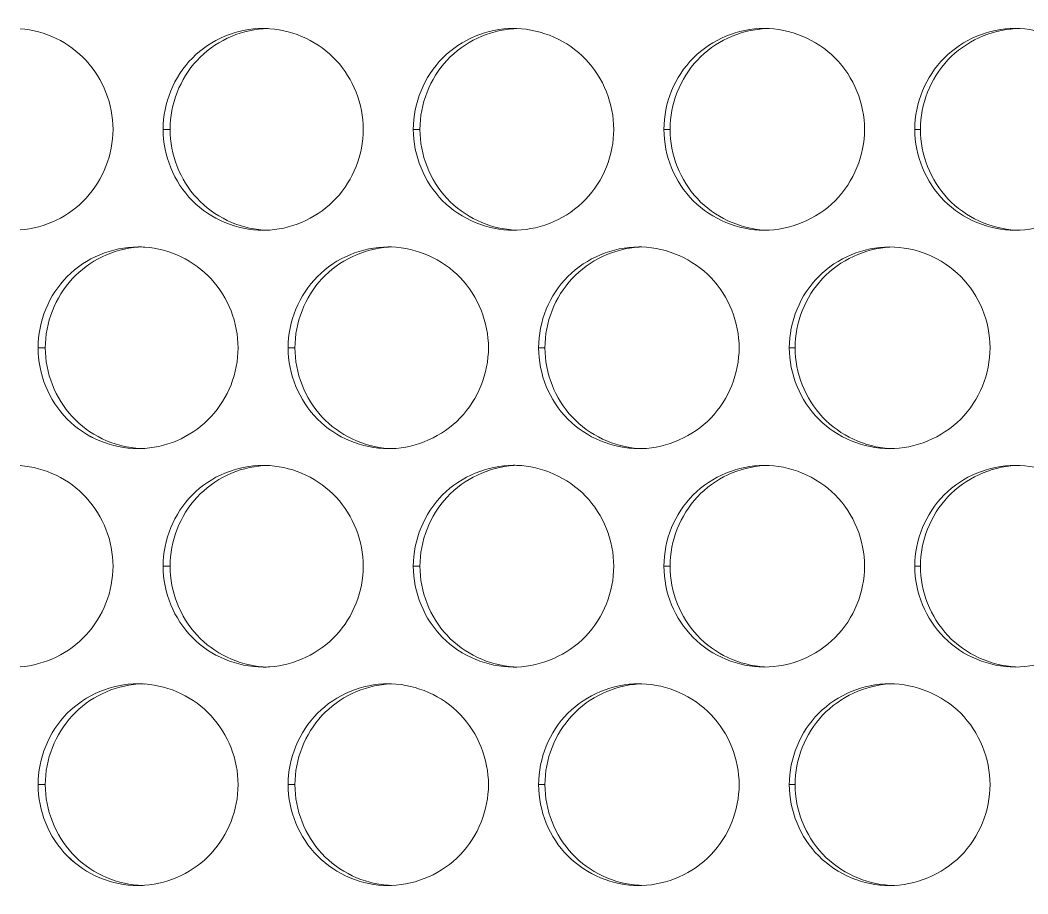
# Model space of a CAD drawing. Header units: millimetres. Extents: x 1177 to 4147, y 93 to 2194.
# Drawn here: x 1696.71 to 1726.67, y 1745.56 to 1771.54 of the extents above; entities that cross this region are included whole.
import ezdxf

# ---------------------------------------------------------------- set-up
doc = ezdxf.new("R2010")
doc.units = ezdxf.units.MM
doc.header["$LTSCALE"] = 0.1
doc.layers.get('0').update_dxf_attribs({"lineweight": 13})
doc.layers.add('标注', color=251, linetype='Continuous', lineweight=9)

msp = doc.modelspace()

# ---------------------------------------------------------------- linework, layer by layer
for radius, start, end in [(196.75, 204.56225, 43.01001), (177.334, 204.90538, 48.55999), (177.047, 204.9052, 48.6494), (168.077, 204.78787, 51.55568), (165.455, 204.70676, 52.44821), (156.5, 204.24844, 55.64881), (156.25, 204.23139, 55.74165), (155.11, 204.1505, 56.16753), (155, 204.14243, 56.20879)]:
    msp.add_arc((1812.49, 1686.895), radius, start, end)
at = {"layer": '标注'}
for p, q in [((1701.172, 1768.294), (1700.962, 1768.294)), ((1708.599, 1768.294), (1708.403, 1768.294)), ((1716.035, 1768.294), (1715.853, 1768.294)), ((1723.479, 1768.294), (1723.312, 1768.294)), ((1697.462, 1761.799), (1697.246, 1761.799)), ((1697.462, 1761.799), (1697.246, 1761.799)), ((1704.884, 1761.799), (1704.682, 1761.799)), ((1704.884, 1761.799), (1704.682, 1761.799)), ((1712.316, 1761.799), (1712.127, 1761.799)), ((1712.316, 1761.799), (1712.127, 1761.799)), ((1719.756, 1761.799), (1719.582, 1761.799)), ((1719.756, 1761.799), (1719.582, 1761.799)), ((1701.172, 1755.303), (1700.962, 1755.303)), ((1708.599, 1755.303), (1708.403, 1755.303)), ((1716.035, 1755.303), (1715.853, 1755.303)), ((1723.479, 1755.303), (1723.312, 1755.303)), ((1697.462, 1748.808), (1697.246, 1748.808)), ((1697.462, 1748.808), (1697.246, 1748.808)), ((1704.884, 1748.808), (1704.682, 1748.808)), ((1704.884, 1748.808), (1704.682, 1748.808)), ((1712.316, 1748.808), (1712.127, 1748.808)), ((1712.316, 1748.808), (1712.127, 1748.808)), ((1719.756, 1748.808), (1719.582, 1748.808)), ((1719.756, 1748.808), (1719.582, 1748.808))]:
    msp.add_line(p, q, dxfattribs=at)
for centre, radius, start, end in [((1703.938, 1768.487), 2.807, 87.9025, 89.9977), ((1703.936, 1768.452), 2.842, 85.9783, 87.9027), ((1711.382, 1768.481), 2.813, 88.0513, 89.998), ((1703.938, 1768.101), 2.807, 270.0023, 272.0975), ((1703.936, 1768.135), 2.842, 272.0973, 274.0217), ((1711.382, 1768.107), 2.813, 270.002, 271.9487), ((1700.219, 1761.995), 2.804, 87.8277, 89.9975), ((1700.219, 1761.995), 2.804, 87.8277, 89.9975), ((1700.217, 1761.959), 2.84, 85.8355, 87.828), ((1700.217, 1761.959), 2.84, 85.8355, 87.828), ((1707.659, 1761.989), 2.81, 87.977, 89.9978), ((1707.659, 1761.989), 2.81, 87.977, 89.9978), ((1715.108, 1761.983), 2.815, 88.1254, 89.9981), ((1715.108, 1761.983), 2.815, 88.1254, 89.9981), ((1700.219, 1761.603), 2.804, 270.0025, 272.1723), ((1700.219, 1761.603), 2.804, 270.0025, 272.1723), ((1700.217, 1761.638), 2.84, 272.172, 274.1645), ((1700.217, 1761.638), 2.84, 272.172, 274.1645), ((1707.659, 1761.609), 2.81, 270.0022, 272.023), ((1707.659, 1761.609), 2.81, 270.0022, 272.023), ((1715.108, 1761.614), 2.815, 270.0019, 271.8746), ((1715.108, 1761.614), 2.815, 270.0019, 271.8746), ((1703.938, 1755.496), 2.807, 87.9025, 89.9977), ((1703.936, 1755.462), 2.842, 85.9783, 87.9027), ((1711.382, 1755.491), 2.813, 88.0513, 89.998), ((1703.938, 1755.11), 2.807, 270.0023, 272.0975), ((1703.936, 1755.145), 2.842, 272.0973, 274.0217), ((1711.382, 1755.116), 2.813, 270.002, 271.9487), ((1700.219, 1749.004), 2.804, 87.8277, 89.9975), ((1700.219, 1749.004), 2.804, 87.8277, 89.9975), ((1700.217, 1748.968), 2.84, 85.8355, 87.828), ((1700.217, 1748.968), 2.84, 85.8355, 87.828), ((1707.659, 1748.998), 2.81, 87.977, 89.9978), ((1707.659, 1748.998), 2.81, 87.977, 89.9978), ((1715.108, 1748.993), 2.815, 88.1254, 89.9981), ((1715.108, 1748.993), 2.815, 88.1254, 89.9981), ((1700.219, 1748.612), 2.804, 270.0025, 272.1723), ((1700.219, 1748.612), 2.804, 270.0025, 272.1723), ((1700.217, 1748.648), 2.84, 272.172, 274.1645), ((1700.217, 1748.648), 2.84, 272.172, 274.1645), ((1707.659, 1748.618), 2.81, 270.0022, 272.023), ((1707.659, 1748.618), 2.81, 270.0022, 272.023), ((1715.108, 1748.624), 2.815, 270.0019, 271.8746), ((1715.108, 1748.624), 2.815, 270.0019, 271.8746)]:
    msp.add_arc(centre, radius, start, end, dxfattribs=at)
msp.add_spline([(2027.49, 1819.182), (1864.296, 1806.369), (1766.772, 1737.15), (1658.757, 1615.796), (1597.49, 1595.163)], degree=3, dxfattribs=at)
for points, knots in [([(1699.475, 1768.294), (1699.475, 1768.666), (1699.329, 1769.416), (1698.733, 1770.387), (1697.815, 1771.058), (1697.083, 1771.258), (1696.714, 1771.286)], [0, 0, 0, 0, 0.251145, 0.501497, 0.750925, 1, 1, 1, 1]), ([(1703.943, 1771.287), (1703.574, 1771.261), (1702.839, 1771.063), (1701.918, 1770.392), (1701.318, 1769.419), (1701.172, 1768.667), (1701.172, 1768.294)], [0, 0, 0, 0, 0.248996, 0.498369, 0.748741, 1, 1, 1, 1]), ([(1706.914, 1768.294), (1706.914, 1768.668), (1706.767, 1769.42), (1706.166, 1770.393), (1705.242, 1771.063), (1704.506, 1771.261), (1704.136, 1771.287)], [0, 0, 0, 0, 0.251005, 0.501289, 0.750782, 1, 1, 1, 1]), ([(1711.388, 1771.288), (1711.017, 1771.263), (1710.278, 1771.068), (1709.35, 1770.398), (1708.747, 1769.423), (1708.599, 1768.669), (1708.599, 1768.294)], [0, 0, 0, 0, 0.24913, 0.498566, 0.748875, 1, 1, 1, 1]), ([(1714.363, 1768.294), (1714.363, 1769.044), (1713.758, 1770.601), (1712.224, 1771.267), (1711.478, 1771.292)], [0, 0, 0, 0, 0.501165, 1, 1, 1, 1]), ([(1718.841, 1771.289), (1718.468, 1771.266), (1717.725, 1771.073), (1716.792, 1770.404), (1716.184, 1769.426), (1716.035, 1768.67), (1716.035, 1768.294)], [0, 0, 0, 0, 0.249253, 0.49875, 0.749, 1, 1, 1, 1]), ([(1721.82, 1768.294), (1721.82, 1769.059), (1721.187, 1770.65), (1719.598, 1771.294), (1718.836, 1771.294)], [0, 0, 0, 0, 0.500977, 1, 1, 1, 1]), ([(1726.303, 1771.289), (1725.567, 1771.249), (1724.067, 1770.571), (1723.479, 1769.034), (1723.479, 1768.294)], [0, 0, 0, 0, 0.498854, 1, 1, 1, 1]), ([(1729.285, 1768.294), (1729.285, 1769.059), (1728.65, 1770.65), (1727.06, 1771.294), (1726.298, 1771.294)], [0, 0, 0, 0, 0.50079, 1, 1, 1, 1]), ([(1702.8, 1771.062), (1702.442, 1770.913), (1701.775, 1770.472), (1701.34, 1769.801), (1701.192, 1769.441)], [0, 0, 0, 0, 0.499334, 1, 1, 1, 1]), ([(1710.243, 1771.062), (1709.885, 1770.913), (1709.217, 1770.472), (1708.781, 1769.801), (1708.633, 1769.441)], [0, 0, 0, 0, 0.499456, 1, 1, 1, 1]), ([(1717.696, 1771.062), (1717.337, 1770.913), (1716.668, 1770.472), (1716.232, 1769.801), (1716.083, 1769.441)], [0, 0, 0, 0, 0.499569, 1, 1, 1, 1]), ([(1725.156, 1771.062), (1724.797, 1770.913), (1724.128, 1770.472), (1723.691, 1769.801), (1723.542, 1769.441)], [0, 0, 0, 0, 0.499673, 1, 1, 1, 1]), ([(1696.714, 1765.302), (1697.083, 1765.33), (1697.815, 1765.529), (1698.733, 1766.201), (1699.329, 1767.172), (1699.475, 1767.921), (1699.475, 1768.294)], [0, 0, 0, 0, 0.249075, 0.498503, 0.748855, 1, 1, 1, 1]), ([(1701.172, 1768.294), (1701.172, 1767.92), (1701.318, 1767.169), (1701.918, 1766.196), (1702.839, 1765.524), (1703.574, 1765.327), (1703.943, 1765.301)], [0, 0, 0, 0, 0.251259, 0.501631, 0.751004, 1, 1, 1, 1]), ([(1704.136, 1765.301), (1704.506, 1765.327), (1705.242, 1765.524), (1706.166, 1766.195), (1706.767, 1767.168), (1706.914, 1767.92), (1706.914, 1768.294)], [0, 0, 0, 0, 0.249218, 0.498711, 0.748995, 1, 1, 1, 1]), ([(1708.599, 1768.294), (1708.599, 1767.919), (1708.747, 1767.165), (1709.35, 1766.19), (1710.278, 1765.519), (1711.017, 1765.324), (1711.388, 1765.3)], [0, 0, 0, 0, 0.251125, 0.501434, 0.75087, 1, 1, 1, 1]), ([(1711.478, 1765.295), (1712.224, 1765.321), (1713.758, 1765.986), (1714.363, 1767.544), (1714.363, 1768.294)], [0, 0, 0, 0, 0.498835, 1, 1, 1, 1]), ([(1716.035, 1768.294), (1716.035, 1767.918), (1716.184, 1767.161), (1716.792, 1766.184), (1717.725, 1765.514), (1718.468, 1765.322), (1718.841, 1765.299)], [0, 0, 0, 0, 0.251, 0.50125, 0.750747, 1, 1, 1, 1]), ([(1718.836, 1765.294), (1719.598, 1765.294), (1721.187, 1765.938), (1721.82, 1767.529), (1721.82, 1768.294)], [0, 0, 0, 0, 0.499023, 1, 1, 1, 1]), ([(1723.479, 1768.294), (1723.479, 1767.554), (1724.067, 1766.017), (1725.567, 1765.339), (1726.303, 1765.298)], [0, 0, 0, 0, 0.501146, 1, 1, 1, 1]), ([(1726.298, 1765.294), (1727.06, 1765.294), (1728.65, 1765.937), (1729.285, 1767.529), (1729.285, 1768.294)], [0, 0, 0, 0, 0.49921, 1, 1, 1, 1]), ([(1701.192, 1767.147), (1701.34, 1766.787), (1701.775, 1766.116), (1702.442, 1765.675), (1702.8, 1765.526)], [0, 0, 0, 0, 0.500666, 1, 1, 1, 1]), ([(1708.633, 1767.147), (1708.781, 1766.787), (1709.217, 1766.116), (1709.885, 1765.675), (1710.243, 1765.526)], [0, 0, 0, 0, 0.500544, 1, 1, 1, 1]), ([(1716.083, 1767.147), (1716.232, 1766.787), (1716.668, 1766.115), (1717.337, 1765.675), (1717.696, 1765.526)], [0, 0, 0, 0, 0.500431, 1, 1, 1, 1]), ([(1723.542, 1767.147), (1723.691, 1766.787), (1724.128, 1766.115), (1724.797, 1765.675), (1725.156, 1765.526)], [0, 0, 0, 0, 0.500327, 1, 1, 1, 1]), ([(1700.225, 1764.791), (1699.856, 1764.764), (1699.123, 1764.565), (1698.205, 1763.894), (1697.608, 1762.922), (1697.462, 1762.172), (1697.462, 1761.799)], [0, 0, 0, 0, 0.248925, 0.498265, 0.748671, 1, 1, 1, 1]), ([(1700.225, 1764.791), (1699.856, 1764.764), (1699.123, 1764.565), (1698.205, 1763.894), (1697.608, 1762.922), (1697.462, 1762.172), (1697.462, 1761.799)], [0, 0, 0, 0, 0.248925, 0.498265, 0.748671, 1, 1, 1, 1]), ([(1703.194, 1761.799), (1703.194, 1762.172), (1703.047, 1762.923), (1702.448, 1763.894), (1701.528, 1764.566), (1700.793, 1764.764), (1700.424, 1764.791)], [0, 0, 0, 0, 0.251074, 0.501391, 0.750853, 1, 1, 1, 1]), ([(1703.194, 1761.799), (1703.194, 1762.172), (1703.047, 1762.923), (1702.448, 1763.894), (1701.528, 1764.566), (1700.793, 1764.764), (1700.424, 1764.791)], [0, 0, 0, 0, 0.251074, 0.501391, 0.750853, 1, 1, 1, 1]), ([(1707.664, 1764.792), (1707.294, 1764.767), (1706.557, 1764.57), (1705.633, 1763.9), (1705.031, 1762.926), (1704.884, 1762.173), (1704.884, 1761.799)], [0, 0, 0, 0, 0.249064, 0.498469, 0.748809, 1, 1, 1, 1]), ([(1707.664, 1764.792), (1707.294, 1764.767), (1706.557, 1764.57), (1705.633, 1763.9), (1705.031, 1762.926), (1704.884, 1762.173), (1704.884, 1761.799)], [0, 0, 0, 0, 0.249064, 0.498469, 0.748809, 1, 1, 1, 1]), ([(1710.637, 1761.799), (1710.637, 1762.548), (1710.034, 1764.104), (1708.503, 1764.771), (1707.758, 1764.797)], [0, 0, 0, 0, 0.50127, 1, 1, 1, 1]), ([(1710.637, 1761.799), (1710.637, 1762.548), (1710.034, 1764.104), (1708.503, 1764.771), (1707.758, 1764.797)], [0, 0, 0, 0, 0.50127, 1, 1, 1, 1]), ([(1715.113, 1764.793), (1714.741, 1764.77), (1714, 1764.575), (1713.07, 1763.905), (1712.464, 1762.929), (1712.316, 1762.174), (1712.316, 1761.799)], [0, 0, 0, 0, 0.249193, 0.49866, 0.748939, 1, 1, 1, 1]), ([(1715.113, 1764.793), (1714.741, 1764.77), (1714, 1764.575), (1713.07, 1763.905), (1712.464, 1762.929), (1712.316, 1762.174), (1712.316, 1761.799)], [0, 0, 0, 0, 0.249193, 0.49866, 0.748939, 1, 1, 1, 1]), ([(1718.09, 1761.799), (1718.09, 1762.549), (1717.484, 1764.108), (1715.947, 1764.773), (1715.2, 1764.797)], [0, 0, 0, 0, 0.501064, 1, 1, 1, 1]), ([(1718.09, 1761.799), (1718.09, 1762.549), (1717.484, 1764.108), (1715.947, 1764.773), (1715.2, 1764.797)], [0, 0, 0, 0, 0.501064, 1, 1, 1, 1]), ([(1722.571, 1764.794), (1721.837, 1764.751), (1720.341, 1764.072), (1719.756, 1762.538), (1719.756, 1761.799)], [0, 0, 0, 0, 0.498764, 1, 1, 1, 1]), ([(1722.571, 1764.794), (1721.837, 1764.751), (1720.341, 1764.072), (1719.756, 1762.538), (1719.756, 1761.799)], [0, 0, 0, 0, 0.498764, 1, 1, 1, 1]), ([(1725.551, 1761.799), (1725.551, 1762.563), (1724.918, 1764.155), (1723.328, 1764.799), (1722.566, 1764.799)], [0, 0, 0, 0, 0.500882, 1, 1, 1, 1]), ([(1725.551, 1761.799), (1725.551, 1762.563), (1724.918, 1764.155), (1723.328, 1764.799), (1722.566, 1764.799)], [0, 0, 0, 0, 0.500882, 1, 1, 1, 1]), ([(1706.521, 1764.567), (1706.163, 1764.417), (1705.494, 1763.977), (1705.059, 1763.306), (1704.911, 1762.946)], [0, 0, 0, 0, 0.499396, 1, 1, 1, 1]), ([(1706.521, 1764.567), (1706.163, 1764.417), (1705.494, 1763.977), (1705.059, 1763.306), (1704.911, 1762.946)], [0, 0, 0, 0, 0.499396, 1, 1, 1, 1]), ([(1713.968, 1764.567), (1713.61, 1764.417), (1712.941, 1763.977), (1712.505, 1763.306), (1712.357, 1762.946)], [0, 0, 0, 0, 0.499513, 1, 1, 1, 1]), ([(1713.968, 1764.567), (1713.61, 1764.417), (1712.941, 1763.977), (1712.505, 1763.306), (1712.357, 1762.946)], [0, 0, 0, 0, 0.499513, 1, 1, 1, 1]), ([(1721.425, 1764.567), (1721.066, 1764.417), (1720.397, 1763.977), (1719.96, 1763.306), (1719.812, 1762.946)], [0, 0, 0, 0, 0.499622, 1, 1, 1, 1]), ([(1721.425, 1764.567), (1721.066, 1764.417), (1720.397, 1763.977), (1719.96, 1763.306), (1719.812, 1762.946)], [0, 0, 0, 0, 0.499622, 1, 1, 1, 1]), ([(1697.462, 1761.799), (1697.462, 1761.426), (1697.608, 1760.675), (1698.205, 1759.703), (1699.123, 1759.032), (1699.856, 1758.833), (1700.225, 1758.806)], [0, 0, 0, 0, 0.251329, 0.501735, 0.751075, 1, 1, 1, 1]), ([(1697.462, 1761.799), (1697.462, 1761.426), (1697.608, 1760.675), (1698.205, 1759.703), (1699.123, 1759.032), (1699.856, 1758.833), (1700.225, 1758.806)], [0, 0, 0, 0, 0.251329, 0.501735, 0.751075, 1, 1, 1, 1]), ([(1700.424, 1758.806), (1700.793, 1758.833), (1701.528, 1759.032), (1702.448, 1759.703), (1703.047, 1760.675), (1703.194, 1761.425), (1703.194, 1761.799)], [0, 0, 0, 0, 0.249147, 0.498609, 0.748926, 1, 1, 1, 1]), ([(1700.424, 1758.806), (1700.793, 1758.833), (1701.528, 1759.032), (1702.448, 1759.703), (1703.047, 1760.675), (1703.194, 1761.425), (1703.194, 1761.799)], [0, 0, 0, 0, 0.249147, 0.498609, 0.748926, 1, 1, 1, 1]), ([(1704.884, 1761.799), (1704.884, 1761.424), (1705.031, 1760.671), (1705.633, 1759.698), (1706.557, 1759.027), (1707.294, 1758.83), (1707.664, 1758.805)], [0, 0, 0, 0, 0.251191, 0.501531, 0.750936, 1, 1, 1, 1]), ([(1704.884, 1761.799), (1704.884, 1761.424), (1705.031, 1760.671), (1705.633, 1759.698), (1706.557, 1759.027), (1707.294, 1758.83), (1707.664, 1758.805)], [0, 0, 0, 0, 0.251191, 0.501531, 0.750936, 1, 1, 1, 1]), ([(1707.758, 1758.8), (1708.503, 1758.827), (1710.034, 1759.493), (1710.637, 1761.049), (1710.637, 1761.799)], [0, 0, 0, 0, 0.49873, 1, 1, 1, 1]), ([(1707.758, 1758.8), (1708.503, 1758.827), (1710.034, 1759.493), (1710.637, 1761.049), (1710.637, 1761.799)], [0, 0, 0, 0, 0.49873, 1, 1, 1, 1]), ([(1712.316, 1761.799), (1712.316, 1761.423), (1712.464, 1760.668), (1713.07, 1759.692), (1714, 1759.022), (1714.741, 1758.828), (1715.113, 1758.804)], [0, 0, 0, 0, 0.251061, 0.50134, 0.750807, 1, 1, 1, 1]), ([(1712.316, 1761.799), (1712.316, 1761.423), (1712.464, 1760.668), (1713.07, 1759.692), (1714, 1759.022), (1714.741, 1758.828), (1715.113, 1758.804)], [0, 0, 0, 0, 0.251061, 0.50134, 0.750807, 1, 1, 1, 1]), ([(1715.2, 1758.8), (1715.947, 1758.825), (1717.484, 1759.489), (1718.09, 1761.048), (1718.09, 1761.799)], [0, 0, 0, 0, 0.498936, 1, 1, 1, 1]), ([(1715.2, 1758.8), (1715.947, 1758.825), (1717.484, 1759.489), (1718.09, 1761.048), (1718.09, 1761.799)], [0, 0, 0, 0, 0.498936, 1, 1, 1, 1]), ([(1719.756, 1761.799), (1719.756, 1761.059), (1720.341, 1759.526), (1721.837, 1758.846), (1722.571, 1758.803)], [0, 0, 0, 0, 0.501236, 1, 1, 1, 1]), ([(1719.756, 1761.799), (1719.756, 1761.059), (1720.341, 1759.526), (1721.837, 1758.846), (1722.571, 1758.803)], [0, 0, 0, 0, 0.501236, 1, 1, 1, 1]), ([(1722.566, 1758.799), (1723.328, 1758.799), (1724.918, 1759.442), (1725.551, 1761.034), (1725.551, 1761.799)], [0, 0, 0, 0, 0.499118, 1, 1, 1, 1]), ([(1722.566, 1758.799), (1723.328, 1758.799), (1724.918, 1759.442), (1725.551, 1761.034), (1725.551, 1761.799)], [0, 0, 0, 0, 0.499118, 1, 1, 1, 1]), ([(1697.475, 1760.651), (1697.622, 1760.292), (1698.057, 1759.621), (1698.724, 1759.18), (1699.082, 1759.03)], [0, 0, 0, 0, 0.50073, 1, 1, 1, 1]), ([(1704.911, 1760.651), (1705.059, 1760.292), (1705.494, 1759.62), (1706.163, 1759.18), (1706.521, 1759.03)], [0, 0, 0, 0, 0.500604, 1, 1, 1, 1]), ([(1704.911, 1760.651), (1705.059, 1760.292), (1705.494, 1759.62), (1706.163, 1759.18), (1706.521, 1759.03)], [0, 0, 0, 0, 0.500604, 1, 1, 1, 1]), ([(1712.357, 1760.651), (1712.505, 1760.292), (1712.941, 1759.62), (1713.61, 1759.18), (1713.968, 1759.03)], [0, 0, 0, 0, 0.500487, 1, 1, 1, 1]), ([(1712.357, 1760.651), (1712.505, 1760.292), (1712.941, 1759.62), (1713.61, 1759.18), (1713.968, 1759.03)], [0, 0, 0, 0, 0.500487, 1, 1, 1, 1]), ([(1719.812, 1760.651), (1719.96, 1760.292), (1720.397, 1759.62), (1721.066, 1759.18), (1721.425, 1759.03)], [0, 0, 0, 0, 0.500378, 1, 1, 1, 1]), ([(1719.812, 1760.651), (1719.96, 1760.292), (1720.397, 1759.62), (1721.066, 1759.18), (1721.425, 1759.03)], [0, 0, 0, 0, 0.500378, 1, 1, 1, 1]), ([(1699.475, 1755.303), (1699.475, 1755.676), (1699.329, 1756.425), (1698.733, 1757.396), (1697.815, 1758.068), (1697.083, 1758.268), (1696.714, 1758.295)], [0, 0, 0, 0, 0.251145, 0.501497, 0.750925, 1, 1, 1, 1]), ([(1703.943, 1758.296), (1703.574, 1758.27), (1702.839, 1758.073), (1701.918, 1757.402), (1701.318, 1756.429), (1701.172, 1755.677), (1701.172, 1755.303)], [0, 0, 0, 0, 0.248996, 0.498369, 0.748741, 1, 1, 1, 1]), ([(1702.8, 1758.072), (1702.442, 1757.922), (1701.775, 1757.481), (1701.34, 1756.81), (1701.192, 1756.451)], [0, 0, 0, 0, 0.499334, 1, 1, 1, 1]), ([(1706.914, 1755.303), (1706.914, 1755.677), (1706.767, 1756.429), (1706.166, 1757.402), (1705.242, 1758.073), (1704.506, 1758.27), (1704.136, 1758.296)], [0, 0, 0, 0, 0.251005, 0.501289, 0.750782, 1, 1, 1, 1]), ([(1711.388, 1758.297), (1711.017, 1758.273), (1710.278, 1758.078), (1709.35, 1757.407), (1708.747, 1756.432), (1708.599, 1755.678), (1708.599, 1755.303)], [0, 0, 0, 0, 0.24913, 0.498566, 0.748875, 1, 1, 1, 1]), ([(1710.243, 1758.072), (1709.885, 1757.922), (1709.217, 1757.482), (1708.781, 1756.81), (1708.633, 1756.451)], [0, 0, 0, 0, 0.499456, 1, 1, 1, 1]), ([(1714.363, 1755.303), (1714.363, 1756.053), (1713.758, 1757.611), (1712.224, 1758.276), (1711.478, 1758.302)], [0, 0, 0, 0, 0.501165, 1, 1, 1, 1]), ([(1718.841, 1758.298), (1718.468, 1758.276), (1717.725, 1758.083), (1716.792, 1757.413), (1716.184, 1756.436), (1716.035, 1755.679), (1716.035, 1755.303)], [0, 0, 0, 0, 0.249253, 0.49875, 0.749, 1, 1, 1, 1]), ([(1717.696, 1758.072), (1717.337, 1757.922), (1716.668, 1757.482), (1716.232, 1756.81), (1716.083, 1756.451)], [0, 0, 0, 0, 0.499569, 1, 1, 1, 1]), ([(1721.82, 1755.303), (1721.82, 1756.068), (1721.187, 1757.659), (1719.598, 1758.303), (1718.836, 1758.303)], [0, 0, 0, 0, 0.500977, 1, 1, 1, 1]), ([(1726.303, 1758.299), (1725.567, 1758.258), (1724.067, 1757.58), (1723.479, 1756.044), (1723.479, 1755.303)], [0, 0, 0, 0, 0.498854, 1, 1, 1, 1]), ([(1725.156, 1758.072), (1724.797, 1757.922), (1724.128, 1757.482), (1723.691, 1756.81), (1723.542, 1756.451)], [0, 0, 0, 0, 0.499673, 1, 1, 1, 1]), ([(1729.285, 1755.303), (1729.285, 1756.068), (1728.65, 1757.66), (1727.06, 1758.303), (1726.298, 1758.303)], [0, 0, 0, 0, 0.50079, 1, 1, 1, 1]), ([(1696.714, 1752.311), (1697.083, 1752.339), (1697.815, 1752.539), (1698.733, 1753.211), (1699.329, 1754.181), (1699.475, 1754.931), (1699.475, 1755.303)], [0, 0, 0, 0, 0.249075, 0.498503, 0.748855, 1, 1, 1, 1]), ([(1701.172, 1755.303), (1701.172, 1754.93), (1701.318, 1754.178), (1701.918, 1753.205), (1702.839, 1752.534), (1703.574, 1752.336), (1703.943, 1752.31)], [0, 0, 0, 0, 0.251259, 0.501631, 0.751004, 1, 1, 1, 1]), ([(1704.136, 1752.31), (1704.506, 1752.336), (1705.242, 1752.534), (1706.166, 1753.205), (1706.767, 1754.178), (1706.914, 1754.93), (1706.914, 1755.303)], [0, 0, 0, 0, 0.249218, 0.498711, 0.748995, 1, 1, 1, 1]), ([(1708.599, 1755.303), (1708.599, 1754.929), (1708.747, 1754.174), (1709.35, 1753.199), (1710.278, 1752.529), (1711.017, 1752.334), (1711.388, 1752.309)], [0, 0, 0, 0, 0.251125, 0.501434, 0.75087, 1, 1, 1, 1]), ([(1711.478, 1752.305), (1712.224, 1752.33), (1713.758, 1752.996), (1714.363, 1754.554), (1714.363, 1755.303)], [0, 0, 0, 0, 0.498835, 1, 1, 1, 1]), ([(1716.035, 1755.303), (1716.035, 1754.927), (1716.184, 1754.171), (1716.792, 1753.194), (1717.725, 1752.524), (1718.468, 1752.331), (1718.841, 1752.309)], [0, 0, 0, 0, 0.251, 0.50125, 0.750747, 1, 1, 1, 1]), ([(1718.836, 1752.303), (1719.598, 1752.303), (1721.187, 1752.948), (1721.82, 1754.539), (1721.82, 1755.303)], [0, 0, 0, 0, 0.499023, 1, 1, 1, 1]), ([(1723.479, 1755.303), (1723.479, 1754.563), (1724.067, 1753.027), (1725.567, 1752.349), (1726.303, 1752.308)], [0, 0, 0, 0, 0.501146, 1, 1, 1, 1]), ([(1726.298, 1752.303), (1727.06, 1752.303), (1728.65, 1752.947), (1729.285, 1754.539), (1729.285, 1755.303)], [0, 0, 0, 0, 0.49921, 1, 1, 1, 1]), ([(1701.192, 1754.156), (1701.34, 1753.797), (1701.775, 1753.125), (1702.442, 1752.685), (1702.8, 1752.535)], [0, 0, 0, 0, 0.500666, 1, 1, 1, 1]), ([(1708.633, 1754.156), (1708.781, 1753.796), (1709.217, 1753.125), (1709.885, 1752.685), (1710.243, 1752.535)], [0, 0, 0, 0, 0.500544, 1, 1, 1, 1]), ([(1716.083, 1754.156), (1716.232, 1753.796), (1716.668, 1753.125), (1717.337, 1752.685), (1717.696, 1752.535)], [0, 0, 0, 0, 0.500431, 1, 1, 1, 1]), ([(1723.542, 1754.156), (1723.691, 1753.796), (1724.128, 1753.125), (1724.797, 1752.685), (1725.156, 1752.535)], [0, 0, 0, 0, 0.500327, 1, 1, 1, 1]), ([(1700.225, 1751.801), (1699.856, 1751.774), (1699.123, 1751.575), (1698.205, 1750.904), (1697.608, 1749.932), (1697.462, 1749.181), (1697.462, 1748.808)], [0, 0, 0, 0, 0.248925, 0.498265, 0.748671, 1, 1, 1, 1]), ([(1700.225, 1751.801), (1699.856, 1751.774), (1699.123, 1751.575), (1698.205, 1750.904), (1697.608, 1749.932), (1697.462, 1749.181), (1697.462, 1748.808)], [0, 0, 0, 0, 0.248925, 0.498265, 0.748671, 1, 1, 1, 1]), ([(1703.194, 1748.808), (1703.194, 1749.181), (1703.047, 1749.932), (1702.448, 1750.904), (1701.528, 1751.575), (1700.793, 1751.774), (1700.424, 1751.801)], [0, 0, 0, 0, 0.251074, 0.501391, 0.750853, 1, 1, 1, 1]), ([(1703.194, 1748.808), (1703.194, 1749.181), (1703.047, 1749.932), (1702.448, 1750.904), (1701.528, 1751.575), (1700.793, 1751.774), (1700.424, 1751.801)], [0, 0, 0, 0, 0.251074, 0.501391, 0.750853, 1, 1, 1, 1]), ([(1707.664, 1751.802), (1707.294, 1751.777), (1706.557, 1751.58), (1705.633, 1750.909), (1705.031, 1749.935), (1704.884, 1749.182), (1704.884, 1748.808)], [0, 0, 0, 0, 0.249064, 0.498469, 0.748809, 1, 1, 1, 1]), ([(1707.664, 1751.802), (1707.294, 1751.777), (1706.557, 1751.58), (1705.633, 1750.909), (1705.031, 1749.935), (1704.884, 1749.182), (1704.884, 1748.808)], [0, 0, 0, 0, 0.249064, 0.498469, 0.748809, 1, 1, 1, 1]), ([(1710.637, 1748.808), (1710.637, 1749.557), (1710.034, 1751.113), (1708.503, 1751.78), (1707.758, 1751.806)], [0, 0, 0, 0, 0.50127, 1, 1, 1, 1]), ([(1710.637, 1748.808), (1710.637, 1749.557), (1710.034, 1751.113), (1708.503, 1751.78), (1707.758, 1751.806)], [0, 0, 0, 0, 0.50127, 1, 1, 1, 1]), ([(1715.113, 1751.803), (1714.741, 1751.779), (1714, 1751.585), (1713.07, 1750.915), (1712.464, 1749.939), (1712.316, 1749.184), (1712.316, 1748.808)], [0, 0, 0, 0, 0.249193, 0.49866, 0.748939, 1, 1, 1, 1]), ([(1715.113, 1751.803), (1714.741, 1751.779), (1714, 1751.585), (1713.07, 1750.915), (1712.464, 1749.939), (1712.316, 1749.184), (1712.316, 1748.808)], [0, 0, 0, 0, 0.249193, 0.49866, 0.748939, 1, 1, 1, 1]), ([(1718.09, 1748.808), (1718.09, 1749.559), (1717.484, 1751.118), (1715.947, 1751.782), (1715.2, 1751.807)], [0, 0, 0, 0, 0.501064, 1, 1, 1, 1]), ([(1718.09, 1748.808), (1718.09, 1749.559), (1717.484, 1751.118), (1715.947, 1751.782), (1715.2, 1751.807)], [0, 0, 0, 0, 0.501064, 1, 1, 1, 1]), ([(1722.571, 1751.803), (1721.837, 1751.761), (1720.341, 1751.081), (1719.756, 1749.547), (1719.756, 1748.808)], [0, 0, 0, 0, 0.498764, 1, 1, 1, 1]), ([(1722.571, 1751.803), (1721.837, 1751.761), (1720.341, 1751.081), (1719.756, 1749.547), (1719.756, 1748.808)], [0, 0, 0, 0, 0.498764, 1, 1, 1, 1]), ([(1725.551, 1748.808), (1725.551, 1749.573), (1724.918, 1751.165), (1723.328, 1751.808), (1722.566, 1751.808)], [0, 0, 0, 0, 0.500882, 1, 1, 1, 1]), ([(1725.551, 1748.808), (1725.551, 1749.573), (1724.918, 1751.165), (1723.328, 1751.808), (1722.566, 1751.808)], [0, 0, 0, 0, 0.500882, 1, 1, 1, 1]), ([(1706.521, 1751.576), (1706.163, 1751.427), (1705.494, 1750.986), (1705.059, 1750.315), (1704.911, 1749.955)], [0, 0, 0, 0, 0.499396, 1, 1, 1, 1]), ([(1706.521, 1751.576), (1706.163, 1751.427), (1705.494, 1750.986), (1705.059, 1750.315), (1704.911, 1749.955)], [0, 0, 0, 0, 0.499396, 1, 1, 1, 1]), ([(1713.968, 1751.576), (1713.61, 1751.427), (1712.941, 1750.987), (1712.505, 1750.315), (1712.357, 1749.955)], [0, 0, 0, 0, 0.499513, 1, 1, 1, 1]), ([(1713.968, 1751.576), (1713.61, 1751.427), (1712.941, 1750.987), (1712.505, 1750.315), (1712.357, 1749.955)], [0, 0, 0, 0, 0.499513, 1, 1, 1, 1]), ([(1721.425, 1751.576), (1721.066, 1751.427), (1720.397, 1750.987), (1719.96, 1750.315), (1719.812, 1749.955)], [0, 0, 0, 0, 0.499622, 1, 1, 1, 1]), ([(1721.425, 1751.576), (1721.066, 1751.427), (1720.397, 1750.987), (1719.96, 1750.315), (1719.812, 1749.955)], [0, 0, 0, 0, 0.499622, 1, 1, 1, 1]), ([(1697.462, 1748.808), (1697.462, 1748.435), (1697.608, 1747.685), (1698.205, 1746.713), (1699.123, 1746.041), (1699.856, 1745.843), (1700.225, 1745.816)], [0, 0, 0, 0, 0.251329, 0.501735, 0.751075, 1, 1, 1, 1]), ([(1697.462, 1748.808), (1697.462, 1748.435), (1697.608, 1747.685), (1698.205, 1746.713), (1699.123, 1746.041), (1699.856, 1745.843), (1700.225, 1745.816)], [0, 0, 0, 0, 0.251329, 0.501735, 0.751075, 1, 1, 1, 1]), ([(1700.424, 1745.816), (1700.793, 1745.843), (1701.528, 1746.041), (1702.448, 1746.712), (1703.047, 1747.684), (1703.194, 1748.435), (1703.194, 1748.808)], [0, 0, 0, 0, 0.249147, 0.498609, 0.748926, 1, 1, 1, 1]), ([(1700.424, 1745.816), (1700.793, 1745.843), (1701.528, 1746.041), (1702.448, 1746.712), (1703.047, 1747.684), (1703.194, 1748.435), (1703.194, 1748.808)], [0, 0, 0, 0, 0.249147, 0.498609, 0.748926, 1, 1, 1, 1]), ([(1704.884, 1748.808), (1704.884, 1748.434), (1705.031, 1747.681), (1705.633, 1746.707), (1706.557, 1746.036), (1707.294, 1745.84), (1707.664, 1745.815)], [0, 0, 0, 0, 0.251191, 0.501531, 0.750936, 1, 1, 1, 1]), ([(1704.884, 1748.808), (1704.884, 1748.434), (1705.031, 1747.681), (1705.633, 1746.707), (1706.557, 1746.036), (1707.294, 1745.84), (1707.664, 1745.815)], [0, 0, 0, 0, 0.251191, 0.501531, 0.750936, 1, 1, 1, 1]), ([(1707.758, 1745.81), (1708.503, 1745.836), (1710.034, 1746.503), (1710.637, 1748.059), (1710.637, 1748.808)], [0, 0, 0, 0, 0.49873, 1, 1, 1, 1]), ([(1707.758, 1745.81), (1708.503, 1745.836), (1710.034, 1746.503), (1710.637, 1748.059), (1710.637, 1748.808)], [0, 0, 0, 0, 0.49873, 1, 1, 1, 1]), ([(1712.316, 1748.808), (1712.316, 1748.433), (1712.464, 1747.677), (1713.07, 1746.701), (1714, 1746.031), (1714.741, 1745.837), (1715.113, 1745.814)], [0, 0, 0, 0, 0.251061, 0.50134, 0.750807, 1, 1, 1, 1]), ([(1712.316, 1748.808), (1712.316, 1748.433), (1712.464, 1747.677), (1713.07, 1746.701), (1714, 1746.031), (1714.741, 1745.837), (1715.113, 1745.814)], [0, 0, 0, 0, 0.251061, 0.50134, 0.750807, 1, 1, 1, 1]), ([(1715.2, 1745.81), (1715.947, 1745.834), (1717.484, 1746.499), (1718.09, 1748.058), (1718.09, 1748.808)], [0, 0, 0, 0, 0.498936, 1, 1, 1, 1]), ([(1715.2, 1745.81), (1715.947, 1745.834), (1717.484, 1746.499), (1718.09, 1748.058), (1718.09, 1748.808)], [0, 0, 0, 0, 0.498936, 1, 1, 1, 1]), ([(1719.756, 1748.808), (1719.756, 1748.069), (1720.341, 1746.535), (1721.837, 1745.856), (1722.571, 1745.813)], [0, 0, 0, 0, 0.501236, 1, 1, 1, 1]), ([(1719.756, 1748.808), (1719.756, 1748.069), (1720.341, 1746.535), (1721.837, 1745.856), (1722.571, 1745.813)], [0, 0, 0, 0, 0.501236, 1, 1, 1, 1]), ([(1722.566, 1745.808), (1723.328, 1745.808), (1724.918, 1746.452), (1725.551, 1748.043), (1725.551, 1748.808)], [0, 0, 0, 0, 0.499118, 1, 1, 1, 1]), ([(1722.566, 1745.808), (1723.328, 1745.808), (1724.918, 1746.452), (1725.551, 1748.043), (1725.551, 1748.808)], [0, 0, 0, 0, 0.499118, 1, 1, 1, 1]), ([(1697.475, 1747.661), (1697.622, 1747.301), (1698.057, 1746.63), (1698.724, 1746.189), (1699.082, 1746.04)], [0, 0, 0, 0, 0.50073, 1, 1, 1, 1]), ([(1704.911, 1747.661), (1705.059, 1747.301), (1705.494, 1746.63), (1706.163, 1746.189), (1706.521, 1746.04)], [0, 0, 0, 0, 0.500604, 1, 1, 1, 1]), ([(1704.911, 1747.661), (1705.059, 1747.301), (1705.494, 1746.63), (1706.163, 1746.189), (1706.521, 1746.04)], [0, 0, 0, 0, 0.500604, 1, 1, 1, 1]), ([(1712.357, 1747.661), (1712.505, 1747.301), (1712.941, 1746.63), (1713.61, 1746.189), (1713.968, 1746.04)], [0, 0, 0, 0, 0.500487, 1, 1, 1, 1]), ([(1712.357, 1747.661), (1712.505, 1747.301), (1712.941, 1746.63), (1713.61, 1746.189), (1713.968, 1746.04)], [0, 0, 0, 0, 0.500487, 1, 1, 1, 1]), ([(1719.812, 1747.661), (1719.96, 1747.301), (1720.397, 1746.63), (1721.066, 1746.189), (1721.425, 1746.04)], [0, 0, 0, 0, 0.500378, 1, 1, 1, 1]), ([(1719.812, 1747.661), (1719.96, 1747.301), (1720.397, 1746.63), (1721.066, 1746.189), (1721.425, 1746.04)], [0, 0, 0, 0, 0.500378, 1, 1, 1, 1])]:
    msp.add_open_spline(points, degree=3, knots=knots, dxfattribs=at)
for points in [[(1703.938, 1771.294), (1703.551, 1771.294), (1703.157, 1771.211), (1702.8, 1771.062)], [(1711.382, 1771.294), (1710.995, 1771.294), (1710.601, 1771.211), (1710.243, 1771.062)], [(1718.836, 1771.294), (1718.448, 1771.294), (1718.054, 1771.211), (1717.696, 1771.062)], [(1726.298, 1771.294), (1725.909, 1771.294), (1725.515, 1771.211), (1725.156, 1771.062)], [(1701.192, 1769.441), (1701.044, 1769.08), (1700.962, 1768.684), (1700.962, 1768.294)], [(1708.633, 1769.441), (1708.485, 1769.08), (1708.403, 1768.684), (1708.403, 1768.294)], [(1716.083, 1769.441), (1715.935, 1769.08), (1715.853, 1768.684), (1715.853, 1768.294)], [(1723.542, 1769.441), (1723.394, 1769.08), (1723.312, 1768.684), (1723.312, 1768.294)], [(1700.962, 1768.294), (1700.962, 1767.904), (1701.044, 1767.507), (1701.192, 1767.147)], [(1708.403, 1768.294), (1708.403, 1767.904), (1708.485, 1767.507), (1708.633, 1767.147)], [(1715.853, 1768.294), (1715.853, 1767.904), (1715.935, 1767.507), (1716.083, 1767.147)], [(1723.312, 1768.294), (1723.312, 1767.904), (1723.394, 1767.507), (1723.542, 1767.147)], [(1702.8, 1765.526), (1703.157, 1765.376), (1703.551, 1765.294), (1703.938, 1765.294)], [(1710.243, 1765.526), (1710.601, 1765.376), (1710.995, 1765.294), (1711.382, 1765.294)], [(1717.696, 1765.526), (1718.054, 1765.376), (1718.448, 1765.294), (1718.836, 1765.294)], [(1725.156, 1765.526), (1725.515, 1765.376), (1725.909, 1765.294), (1726.298, 1765.294)], [(1700.219, 1764.799), (1699.832, 1764.799), (1699.439, 1764.716), (1699.082, 1764.567)], [(1700.219, 1764.799), (1699.832, 1764.799), (1699.439, 1764.716), (1699.082, 1764.567)], [(1707.659, 1764.799), (1707.272, 1764.799), (1706.878, 1764.716), (1706.521, 1764.567)], [(1707.659, 1764.799), (1707.272, 1764.799), (1706.878, 1764.716), (1706.521, 1764.567)], [(1715.108, 1764.799), (1714.72, 1764.799), (1714.326, 1764.716), (1713.968, 1764.567)], [(1715.108, 1764.799), (1714.72, 1764.799), (1714.326, 1764.716), (1713.968, 1764.567)], [(1722.566, 1764.799), (1722.178, 1764.799), (1721.783, 1764.716), (1721.425, 1764.567)], [(1722.566, 1764.799), (1722.178, 1764.799), (1721.783, 1764.716), (1721.425, 1764.567)], [(1699.082, 1764.567), (1698.724, 1764.417), (1698.389, 1764.195), (1698.116, 1763.919)], [(1699.082, 1764.567), (1698.724, 1764.417), (1698.389, 1764.195), (1698.116, 1763.919)], [(1698.116, 1763.919), (1697.842, 1763.643), (1697.622, 1763.305), (1697.475, 1762.946)], [(1698.116, 1763.919), (1697.842, 1763.643), (1697.622, 1763.305), (1697.475, 1762.946)], [(1697.475, 1762.946), (1697.327, 1762.585), (1697.246, 1762.189), (1697.246, 1761.799)], [(1697.475, 1762.946), (1697.327, 1762.585), (1697.246, 1762.189), (1697.246, 1761.799)], [(1704.911, 1762.946), (1704.763, 1762.585), (1704.682, 1762.189), (1704.682, 1761.799)], [(1704.911, 1762.946), (1704.763, 1762.585), (1704.682, 1762.189), (1704.682, 1761.799)], [(1712.357, 1762.946), (1712.209, 1762.585), (1712.127, 1762.189), (1712.127, 1761.799)], [(1712.357, 1762.946), (1712.209, 1762.585), (1712.127, 1762.189), (1712.127, 1761.799)], [(1719.812, 1762.946), (1719.663, 1762.585), (1719.582, 1762.189), (1719.582, 1761.799)], [(1719.812, 1762.946), (1719.663, 1762.585), (1719.582, 1762.189), (1719.582, 1761.799)], [(1697.246, 1761.799), (1697.246, 1761.409), (1697.327, 1761.012), (1697.475, 1760.651)], [(1697.246, 1761.799), (1697.246, 1761.409), (1697.327, 1761.012), (1697.475, 1760.651)], [(1704.682, 1761.799), (1704.682, 1761.409), (1704.763, 1761.012), (1704.911, 1760.651)], [(1704.682, 1761.799), (1704.682, 1761.409), (1704.763, 1761.012), (1704.911, 1760.651)], [(1712.127, 1761.799), (1712.127, 1761.409), (1712.209, 1761.012), (1712.357, 1760.651)], [(1712.127, 1761.799), (1712.127, 1761.409), (1712.209, 1761.012), (1712.357, 1760.651)], [(1719.582, 1761.799), (1719.582, 1761.409), (1719.663, 1761.012), (1719.812, 1760.651)], [(1719.582, 1761.799), (1719.582, 1761.409), (1719.663, 1761.012), (1719.812, 1760.651)], [(1697.475, 1760.651), (1697.622, 1760.292), (1697.842, 1759.954), (1698.116, 1759.678)], [(1698.116, 1759.678), (1698.389, 1759.403), (1698.724, 1759.18), (1699.082, 1759.03)], [(1699.082, 1759.03), (1699.439, 1758.881), (1699.832, 1758.799), (1700.219, 1758.799)], [(1699.082, 1759.03), (1699.439, 1758.881), (1699.832, 1758.799), (1700.219, 1758.799)], [(1706.521, 1759.03), (1706.878, 1758.881), (1707.272, 1758.799), (1707.659, 1758.799)], [(1706.521, 1759.03), (1706.878, 1758.881), (1707.272, 1758.799), (1707.659, 1758.799)], [(1713.968, 1759.03), (1714.326, 1758.881), (1714.72, 1758.799), (1715.108, 1758.799)], [(1713.968, 1759.03), (1714.326, 1758.881), (1714.72, 1758.799), (1715.108, 1758.799)], [(1721.425, 1759.03), (1721.783, 1758.881), (1722.178, 1758.799), (1722.566, 1758.799)], [(1721.425, 1759.03), (1721.783, 1758.881), (1722.178, 1758.799), (1722.566, 1758.799)], [(1703.938, 1758.303), (1703.551, 1758.303), (1703.157, 1758.221), (1702.8, 1758.072)], [(1711.382, 1758.303), (1710.995, 1758.303), (1710.601, 1758.221), (1710.243, 1758.072)], [(1718.836, 1758.303), (1718.448, 1758.303), (1718.054, 1758.221), (1717.696, 1758.072)], [(1726.298, 1758.303), (1725.909, 1758.303), (1725.515, 1758.221), (1725.156, 1758.072)], [(1701.192, 1756.451), (1701.044, 1756.09), (1700.962, 1755.693), (1700.962, 1755.303)], [(1708.633, 1756.451), (1708.485, 1756.09), (1708.403, 1755.693), (1708.403, 1755.303)], [(1716.083, 1756.451), (1715.935, 1756.09), (1715.853, 1755.693), (1715.853, 1755.303)], [(1723.542, 1756.451), (1723.394, 1756.09), (1723.312, 1755.693), (1723.312, 1755.303)], [(1700.962, 1755.303), (1700.962, 1754.913), (1701.044, 1754.517), (1701.192, 1754.156)], [(1708.403, 1755.303), (1708.403, 1754.913), (1708.485, 1754.517), (1708.633, 1754.156)], [(1715.853, 1755.303), (1715.853, 1754.913), (1715.935, 1754.517), (1716.083, 1754.156)], [(1723.312, 1755.303), (1723.312, 1754.913), (1723.394, 1754.517), (1723.542, 1754.156)], [(1702.8, 1752.535), (1703.157, 1752.386), (1703.551, 1752.303), (1703.938, 1752.303)], [(1710.243, 1752.535), (1710.601, 1752.386), (1710.995, 1752.303), (1711.382, 1752.303)], [(1717.696, 1752.535), (1718.054, 1752.386), (1718.448, 1752.303), (1718.836, 1752.303)], [(1725.156, 1752.535), (1725.515, 1752.386), (1725.909, 1752.303), (1726.298, 1752.303)], [(1700.219, 1751.808), (1699.832, 1751.808), (1699.439, 1751.726), (1699.082, 1751.576)], [(1700.219, 1751.808), (1699.832, 1751.808), (1699.439, 1751.726), (1699.082, 1751.576)], [(1707.659, 1751.808), (1707.272, 1751.808), (1706.878, 1751.726), (1706.521, 1751.576)], [(1707.659, 1751.808), (1707.272, 1751.808), (1706.878, 1751.726), (1706.521, 1751.576)], [(1715.108, 1751.808), (1714.72, 1751.808), (1714.326, 1751.726), (1713.968, 1751.576)], [(1715.108, 1751.808), (1714.72, 1751.808), (1714.326, 1751.726), (1713.968, 1751.576)], [(1722.566, 1751.808), (1722.178, 1751.808), (1721.783, 1751.726), (1721.425, 1751.576)], [(1722.566, 1751.808), (1722.178, 1751.808), (1721.783, 1751.726), (1721.425, 1751.576)], [(1699.082, 1751.576), (1698.724, 1751.427), (1698.389, 1751.204), (1698.116, 1750.929)], [(1699.082, 1751.576), (1698.724, 1751.427), (1698.389, 1751.204), (1698.116, 1750.929)], [(1698.116, 1750.929), (1697.842, 1750.653), (1697.622, 1750.315), (1697.475, 1749.955)], [(1698.116, 1750.929), (1697.842, 1750.653), (1697.622, 1750.315), (1697.475, 1749.955)], [(1697.475, 1749.955), (1697.327, 1749.595), (1697.246, 1749.198), (1697.246, 1748.808)], [(1697.475, 1749.955), (1697.327, 1749.595), (1697.246, 1749.198), (1697.246, 1748.808)], [(1704.911, 1749.955), (1704.763, 1749.595), (1704.682, 1749.198), (1704.682, 1748.808)], [(1704.911, 1749.955), (1704.763, 1749.595), (1704.682, 1749.198), (1704.682, 1748.808)], [(1712.357, 1749.955), (1712.209, 1749.595), (1712.127, 1749.198), (1712.127, 1748.808)], [(1712.357, 1749.955), (1712.209, 1749.595), (1712.127, 1749.198), (1712.127, 1748.808)], [(1719.812, 1749.955), (1719.663, 1749.595), (1719.582, 1749.198), (1719.582, 1748.808)], [(1719.812, 1749.955), (1719.663, 1749.595), (1719.582, 1749.198), (1719.582, 1748.808)], [(1697.246, 1748.808), (1697.246, 1748.418), (1697.327, 1748.022), (1697.475, 1747.661)], [(1697.246, 1748.808), (1697.246, 1748.418), (1697.327, 1748.022), (1697.475, 1747.661)], [(1704.682, 1748.808), (1704.682, 1748.418), (1704.763, 1748.022), (1704.911, 1747.661)], [(1704.682, 1748.808), (1704.682, 1748.418), (1704.763, 1748.022), (1704.911, 1747.661)], [(1712.127, 1748.808), (1712.127, 1748.418), (1712.209, 1748.022), (1712.357, 1747.661)], [(1712.127, 1748.808), (1712.127, 1748.418), (1712.209, 1748.022), (1712.357, 1747.661)], [(1719.582, 1748.808), (1719.582, 1748.418), (1719.663, 1748.022), (1719.812, 1747.661)], [(1719.582, 1748.808), (1719.582, 1748.418), (1719.663, 1748.022), (1719.812, 1747.661)], [(1697.475, 1747.661), (1697.622, 1747.302), (1697.842, 1746.963), (1698.116, 1746.688)], [(1698.116, 1746.688), (1698.389, 1746.412), (1698.724, 1746.19), (1699.082, 1746.04)], [(1699.082, 1746.04), (1699.439, 1745.891), (1699.832, 1745.808), (1700.219, 1745.808)], [(1699.082, 1746.04), (1699.439, 1745.891), (1699.832, 1745.808), (1700.219, 1745.808)], [(1706.521, 1746.04), (1706.878, 1745.891), (1707.272, 1745.808), (1707.659, 1745.808)], [(1706.521, 1746.04), (1706.878, 1745.891), (1707.272, 1745.808), (1707.659, 1745.808)], [(1713.968, 1746.04), (1714.326, 1745.891), (1714.72, 1745.808), (1715.108, 1745.808)], [(1713.968, 1746.04), (1714.326, 1745.891), (1714.72, 1745.808), (1715.108, 1745.808)], [(1721.425, 1746.04), (1721.783, 1745.891), (1722.178, 1745.808), (1722.566, 1745.808)], [(1721.425, 1746.04), (1721.783, 1745.891), (1722.178, 1745.808), (1722.566, 1745.808)]]:
    msp.add_open_spline(points, degree=3, dxfattribs=at)

doc.saveas('drawing.dxf')
